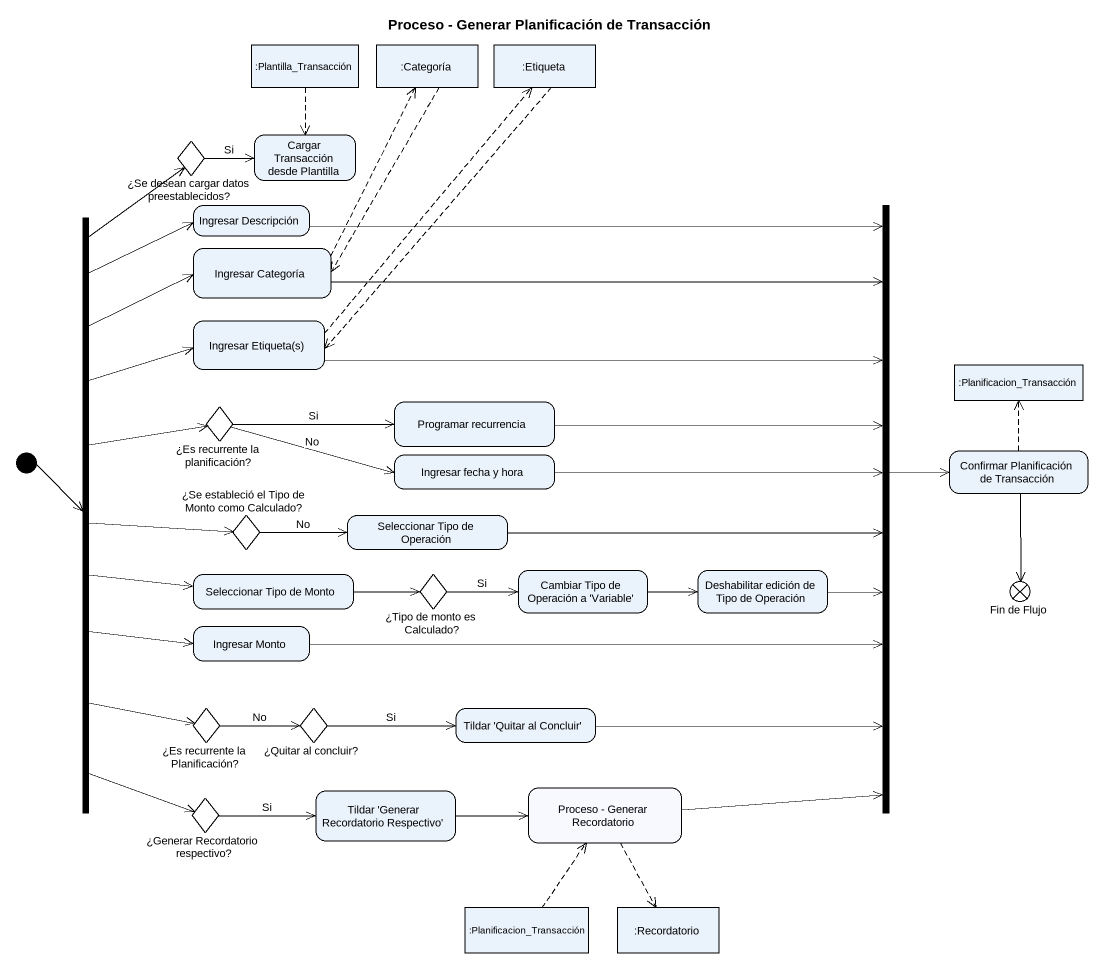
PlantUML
@startuml
title Proceso - Generar Planificación de Transacción
hide empty description
state ":Plantilla_Transacción" as Plantilla_Transacción <<object>>
state ":Categoría" as Categoría <<object>>
state ":Etiqueta" as Etiqueta <<object>>
state "¿Se desean cargar datos preestablecidos?" as Se_desean_cargar_datos <<choice>>
state "Cargar Transacción desde Plantilla" as Cargar_Transacción_desde
state "Ingresar Descripción" as Ingresar_Descripción
state fork1 <<join>>
state fork2 <<fork>>
state "Ingresar Categoría" as Ingresar_Categoría
state "Ingresar Etiqueta(s)" as Ingresar_Etiqueta_s
state ":Planificacion_Transacción" as Planificacion_Transacción <<object>>
state "¿Es recurrente la planificación?" as Es_recurrente_la <<choice>>
state "Programar recurrencia" as Programar_recurrencia
state "Ingresar fecha y hora" as Ingresar_fecha_y_hora
state "Confirmar Planificación de Transacción" as Confirmar_Planificación_de
state "¿Se estableció el Tipo de Monto como Calculado?" as Se_estableció_el_Tipo_de <<choice>>
state "Seleccionar Tipo de Operación" as Seleccionar_Tipo_de
state "Seleccionar Tipo de Monto" as Seleccionar_Tipo_de_Monto
state "¿Tipo de monto es Calculado?" as Tipo_de_monto_es_Calculado <<choice>>
state "Cambiar Tipo de Operación a 'Variable'" as Cambiar_Tipo_de_Operación_a
state "Deshabilitar edición de Tipo de Operación" as Deshabilitar_edición_de
state "Ingresar Monto" as Ingresar_Monto
state "Fin de Flujo" as Fin_de_Flujo <<end>>
state "¿Es recurrente la Planificación?" as Es_recurrente_la_2 <<choice>>
state "¿Quitar al concluir?" as Quitar_al_concluir <<choice>>
state "Tildar 'Quitar al Concluir'" as Tildar_Quitar_al_Concluir
state "¿Generar Recordatorio respectivo?" as Generar_Recordatorio <<choice>>
state "Tildar 'Generar Recordatorio Respectivo'" as Tildar_Generar_Recordatorio
state "Proceso - Generar Recordatorio" as Proceso_Generar_Recordatorio #F8F8FF
state ":Planificacion_Transacción" as Planificacion_Transacción_2 <<object>>
state ":Recordatorio" as Recordatorio <<object>>
[*] --> fork2
Plantilla_Transacción -[dashed]-> Cargar_Transacción_desde
Categoría -[dashed]-> Ingresar_Categoría
Etiqueta -[dashed]-> Ingresar_Etiqueta_s
Se_desean_cargar_datos -right-> Cargar_Transacción_desde : Si
Ingresar_Descripción -right-> fork1
fork1 -right-> Confirmar_Planificación_de
fork2 -up-> Se_desean_cargar_datos
fork2 -up-> Ingresar_Descripción
fork2 -up-> Ingresar_Categoría
fork2 -up-> Ingresar_Etiqueta_s
fork2 -up-> Es_recurrente_la
fork2 -right-> Se_estableció_el_Tipo_de
fork2 -right-> Seleccionar_Tipo_de_Monto
fork2 --> Ingresar_Monto
fork2 --> Es_recurrente_la_2
fork2 --> Generar_Recordatorio
Ingresar_Categoría -up[dashed]-> Categoría
Ingresar_Categoría -right-> fork1
Ingresar_Etiqueta_s -up[dashed]-> Etiqueta
Ingresar_Etiqueta_s -right-> fork1
Es_recurrente_la -right-> Programar_recurrencia : Si
Es_recurrente_la -right-> Ingresar_fecha_y_hora : No
Programar_recurrencia -right-> fork1
Ingresar_fecha_y_hora -right-> fork1
Confirmar_Planificación_de -up[dashed]-> Planificacion_Transacción
Confirmar_Planificación_de --> Fin_de_Flujo
Se_estableció_el_Tipo_de -right-> Seleccionar_Tipo_de : No
Seleccionar_Tipo_de -right-> fork1
Seleccionar_Tipo_de_Monto -right-> Tipo_de_monto_es_Calculado
Tipo_de_monto_es_Calculado -right-> Cambiar_Tipo_de_Operación_a : Si
Cambiar_Tipo_de_Operación_a -right-> Deshabilitar_edición_de
Deshabilitar_edición_de -up-> fork1
Ingresar_Monto -right-> fork1
Es_recurrente_la_2 -right-> Quitar_al_concluir : No
Quitar_al_concluir -right-> Tildar_Quitar_al_Concluir : Si
Tildar_Quitar_al_Concluir -up-> fork1
Generar_Recordatorio -right-> Tildar_Generar_Recordatorio : Si
Tildar_Generar_Recordatorio -right-> Proceso_Generar_Recordatorio
Proceso_Generar_Recordatorio -up-> fork1
Proceso_Generar_Recordatorio -[dashed]-> Recordatorio
Planificacion_Transacción_2 -up[dashed]-> Proceso_Generar_Recordatorio
@enduml
